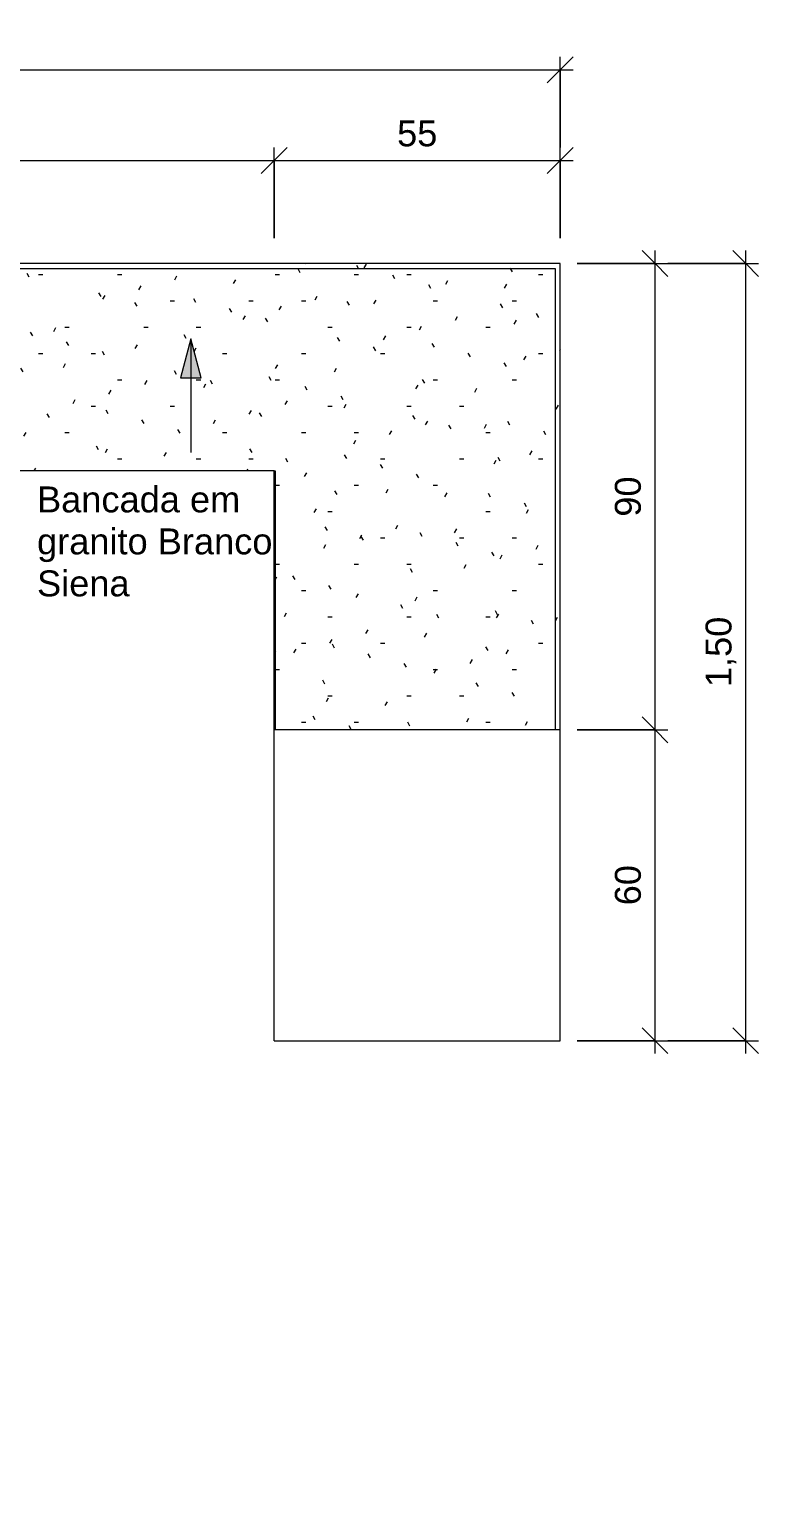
# Model space of a CAD drawing. Header units: millimetres. Extents: x 6080 to 25173, y -19165 to 2725.
# Drawn here: x 13331 to 14739, y -19140 to -16308 of the extents above; entities that cross this region are included whole.
import ezdxf

# ---------------------------------------------------------------- set-up
doc = ezdxf.new("R2010")
doc.units = ezdxf.units.MM
for name, color, linetype, lineweight in [('A-ANNO-DIMS', 211, 'Continuous', 9), ('A-ANNO-DIMS-25', 211, 'Continuous', 9), ('A-DETL-THIN', 151, 'Continuous', 9), ('G-ANNO-TEXT', 231, 'Continuous', 9), ('I-FURN', 30, 'Continuous', 9)]:
    doc.layers.add(name, color=color, linetype=linetype, lineweight=lineweight)
doc.styles.add('@Arial Unicode MS', font='ARIALUNI.TTF', dxfattribs={"height": 50})
doc.styles.add('Arial', font='arial.ttf', dxfattribs={"height": 50})
doc.dimstyles.new('CRT_-__Metros_-_Linha_de_chamada_3_5_mm', dxfattribs={"dimscale": 304.8, "dimtxt": 50.292243, "dimasz": 0.164042, "dimexe": 0.082021, "dimexo": 0.0625, "dimgap": 0.04101, "dimtad": 1, "dimlfac": 0.001, "dimrnd": 0.01, "dimzin": 0, "dimdsep": 46, "dimtxsty": '@Arial Unicode MS', "dimblk1": 'OBLIQUE', "dimblk2": 'OBLIQUE', "dimsah": 1, "dimcen": 0.09, "dimdle": 0.082021, "dimazin": 0, "dimtfac": 1, "dimtdec": 4, "dimtix": 1, "dimtmove": 0, "dimatfit": 3, "dimfxl": 0.492126, "dimfxlon": 1, "dimtvp": 1, "dimtolj": 1, "dimtzin": 0, "dimarcsym": 2})
doc.dimstyles.new('CRT_-__Metros_-_Linha_de_chamada_3_5_mm_1', dxfattribs={"dimscale": 304.8, "dimtxt": 50.292243, "dimasz": 0.164042, "dimexe": 0.082021, "dimexo": 0.0625, "dimgap": 0.04101, "dimtad": 1, "dimdec": 0, "dimlfac": 0.1, "dimdsep": 46, "dimtxsty": '@Arial Unicode MS', "dimblk1": 'OBLIQUE', "dimblk2": 'OBLIQUE', "dimsah": 1, "dimcen": 0.09, "dimdle": 0.082021, "dimazin": 0, "dimtfac": 1, "dimtdec": 4, "dimtix": 1, "dimtmove": 0, "dimatfit": 3, "dimfxl": 0.492126, "dimfxlon": 1, "dimtvp": 1, "dimtolj": 1, "dimtzin": 0, "dimarcsym": 2})
pattern_1 = [(0, (-7733.42, -19778.45), (203.2, 50.8), [8.382, -144.018, 8.382, -144.018, -812.8]), (0, (-7733.42, -19778.45), (203.2, 50.8), [-304.8, 8.382, -296.418, 8.382, -144.018, -355.6]), (0, (-7733.42, -19778.45), (203.2, 50.8), [-762, 8.382, -93.218, 8.382, -245.618]), (120, (-7657.22, -19753.05), (-145.5941, 150.57636), [8.382, -144.018, 8.382, -144.018, -812.8]), (120, (-7657.22, -19753.05), (-145.5941, 150.57636), [-304.8, 8.382, -296.418, 8.382, -144.018, -355.6]), (120, (-7657.22, -19753.05), (-145.5941, 150.57636), [-762, 8.382, -93.218, 8.382, -245.618]), (240, (-7631.82, -19651.45), (-57.6059, -201.37636), [8.382, -144.018, 8.382, -144.018, -812.8]), (240, (-7631.82, -19651.45), (-57.6059, -201.37636), [-304.8, 8.382, -296.418, 8.382, -144.018, -355.6]), (240, (-7631.82, -19651.45), (-57.6059, -201.37636), [-762, 8.382, -93.218, 8.382, -245.618])]

# ---------------------------------------------------------------- blocks, each defined once
blk = doc.blocks.new('BANCADA LAVANDERIA - BANCADA LAVANDERIA-4419173-Elevação de topo')
at = {"layer": 'I-FURN'}
h = blk.add_hatch(dxfattribs=at)
h.set_pattern_fill('FP_14', color=256, style=0, pattern_type=2)
h.set_pattern_definition(pattern_1)
h.paths.add_polyline_path([(-7064.6, -19139.7), (-7054.6, -19139.7), (-7054.6, -17989.1), (-7064.6, -17989.1), (-7064.6, -18628.8)])
h.paths.add_polyline_path([(-7059.5, -17934.1), (-7054.6, -17934.1), (-7054.6, -17486.5), (-7064.6, -17486.5), (-7064.6, -17934.1)])
h.paths.add_polyline_path([(-4754.6, -17659.7), (-4744.6, -17659.7), (-4744.6, -16759.7), (-7064.6, -16759.7), (-7064.6, -17431.5), (-7054.6, -17431.5), (-7054.6, -16769.7), (-4754.6, -16769.7)])
h = blk.add_hatch(dxfattribs=at)
h.set_pattern_fill('FP_14', color=256, style=0, pattern_type=2)
h.set_pattern_definition(pattern_1)
h.paths.add_polyline_path([(-6514.6, -18259.7), (-6514.6, -17159.7), (-5294.6, -17159.7), (-5294.6, -17659.7), (-4754.6, -17659.7), (-4754.6, -16769.7), (-7054.6, -16769.7), (-7054.6, -17444), (-7017.3, -17443.9), (-7017.7, -17443.6), (-7018.2, -17443.4), (-7017.7, -17442.6), (-7018.2, -17442.6), (-7018.2, -17402), (-7009.6, -17402), (-7009.8, -17393.1), (-7015.1, -17393.1), (-7015, -17375), (-7004.6, -17375), (-7004.6, -17309.7), (-7002.9, -17296.7), (-6997.9, -17284.7), (-6990, -17274.3), (-6979.6, -17266.3), (-6967.6, -17261.4), (-6954, -17259.7), (-6654.6, -17259.7), (-6641.7, -17261.4), (-6629.6, -17266.3), (-6619.3, -17274.3), (-6611.3, -17284.7), (-6606.3, -17296.7), (-6604.6, -17309.7), (-6604.6, -17609.7), (-6606.3, -17622.6), (-6611.3, -17634.7), (-6619.3, -17645), (-6630.1, -17653.2), (-6641.7, -17657.9), (-6654.6, -17659.7), (-6954.6, -17659.7), (-6967.6, -17657.9), (-6979.6, -17653), (-6990, -17645), (-6997.9, -17634.7), (-7003, -17621.8), (-7004.6, -17609.7), (-7004.6, -17474), (-7054.6, -17474), (-7054.6, -17946.6), (-7017.3, -17946.5), (-7017.7, -17946.2), (-7018.2, -17946), (-7017.7, -17945.2), (-7018.2, -17945.2), (-7018.2, -17904.6), (-7009.6, -17904.6), (-7009.6, -17895.7), (-7015.1, -17895.7), (-7015, -17877.6), (-7004.6, -17877.6), (-7004.6, -17809.7), (-7002.9, -17796.7), (-6997.9, -17784.7), (-6990, -17774.3), (-6979.6, -17766.3), (-6967.6, -17761.4), (-6954.6, -17759.7), (-6654.6, -17759.7), (-6641.7, -17761.4), (-6629.6, -17766.3), (-6619.3, -17774.3), (-6611.3, -17784.7), (-6606.3, -17796.7), (-6604.6, -17809.7), (-6604.6, -18109.7), (-6606.3, -18122.6), (-6611.3, -18134.7), (-6619.3, -18145), (-6630.1, -18153.2), (-6641.7, -18157.9), (-6654.6, -18159.7), (-6954.6, -18159.7), (-6967.6, -18157.9), (-6979.6, -18153), (-6990, -18145), (-6997.9, -18134.7), (-7002.9, -18122.6), (-7004.6, -18109.7), (-7004.6, -17976.6), (-7054.6, -17976.6), (-7054.6, -18259.7), (-6586.9, -18259.7)])
h.paths.add_polyline_path([(-6965.6, -17197.1), (-6968.4, -17197), (-6966, -17197), (-6965.9, -17197)])
h.paths.add_polyline_path([(-6965.4, -17196.9), (-6965.4, -17196.6), (-6965.4, -17196.9)])
h.paths.add_polyline_path([(-6960.1, -17196.9), (-6960.1, -17196.6), (-6960.6, -17196.6)])
h.paths.add_polyline_path([(-6962.7, -17197.2), (-6966.9, -17196.8), (-6967.1, -17196.6), (-6968.4, -17196.9), (-6968.6, -17197), (-6973.9, -17196.9), (-6974.1, -17196.8), (-6974.4, -17196.6), (-6979.7, -17196.6), (-6979.7, -17190.7), (-6977.8, -17190.7), (-6977.8, -17188.2), (-6979.7, -17188.2), (-6979.7, -17187.4), (-6995.5, -17187.4), (-6995.5, -17153.9), (-6979.7, -17153.9), (-6979.7, -17149.7), (-6978, -17149.7), (-6978, -17149.2), (-6947.5, -17149.2), (-6947.5, -17149.7), (-6945.7, -17149.7), (-6945.7, -17188.2), (-6947.7, -17188.2), (-6947.7, -17190.7), (-6945.7, -17190.7), (-6945.7, -17196.6), (-6952.9, -17196.9), (-6956.2, -17197), (-6960.1, -17197.1)])
h.paths.add_polyline_path([(-6956.9, -17197), (-6953.3, -17196.9), (-6958.2, -17196.9)])
for p, q in [((-4744.6, -16759.7), (-7064.6, -16759.7)), ((-4744.6, -17659.7), (-4744.6, -16759.7)), ((-7054.6, -16769.7), (-4754.6, -16769.7)), ((-4754.6, -16769.7), (-4754.6, -17659.7)), ((-5296.6, -17159.7), (-5294.6, -17159.7)), ((-5294.6, -17159.7), (-5294.6, -17659.7)), ((-5296.6, -17161.7), (-5294.6, -17161.7)), ((-5296.6, -17164.2), (-5294.6, -17164.2)), ((-5294.6, -17177.7), (-5296.6, -17177.7)), ((-5296.6, -17179.7), (-5294.6, -17179.7)), ((-4744.6, -17659.7), (-5296.6, -17659.7)), ((-4744.6, -18259.7), (-4744.6, -17659.7)), ((-5296.6, -18259.7), (-4744.6, -18259.7))]:
    blk.add_line(p, q, dxfattribs=at)
blk = doc.blocks.new('DIMBLOCK3-Elevação de topo')
at = {"layer": 'A-ANNO-DIMS-25', "lineweight": 18}
for p, q in [((14538.6, -17659.7), (14513.6, -17634.7)), ((14538.6, -17659.7), (14563.6, -17684.7)), ((14538.6, -18259.7), (14513.6, -18234.7)), ((14538.6, -18259.7), (14563.6, -18284.7))]:
    blk.add_line(p, q, dxfattribs=at)
at = {"layer": 'A-ANNO-DIMS-25'}
for p, q in [((14388.6, -17659.7), (14563.6, -17659.7)), ((14538.6, -17659.7), (14388.6, -17659.7)), ((14538.6, -18284.7), (14538.6, -17659.7)), ((14388.6, -18259.7), (14563.6, -18259.7)), ((14538.6, -18259.7), (14388.6, -18259.7))]:
    blk.add_line(p, q, dxfattribs=at)
at = {"layer": 'A-ANNO-DIMS-25', "color": 0, "insert": (14461.2, -17998.4), "char_height": 50, "width": 92.937, "attachment_point": 1, "rotation": 90, "line_spacing_factor": 1.117605, "style": '@Arial Unicode MS'}
blk.add_mtext('60', dxfattribs=at)
blk = doc.blocks.new('_Oblique')
at = {"color": 0, "linetype": 'ByBlock', "lineweight": -2}
blk.add_line((-0.5, -0.5), (0.5, 0.5), dxfattribs=at)
blk = doc.blocks.new('DIMBLOCK4-Elevação de topo')
at = {"layer": 'A-ANNO-DIMS-25', "lineweight": 18}
for p, q in [((14538.6, -16759.7), (14513.6, -16734.7)), ((14538.6, -16759.7), (14563.6, -16784.7)), ((14538.6, -17659.7), (14513.6, -17634.7)), ((14538.6, -17659.7), (14563.6, -17684.7))]:
    blk.add_line(p, q, dxfattribs=at)
at = {"layer": 'A-ANNO-DIMS-25'}
for p, q in [((14538.6, -17659.7), (14538.6, -16734.7)), ((14388.6, -16759.7), (14563.6, -16759.7)), ((14538.6, -16759.7), (14388.6, -16759.7)), ((14388.6, -17659.7), (14563.6, -17659.7)), ((14538.6, -17659.7), (14388.6, -17659.7))]:
    blk.add_line(p, q, dxfattribs=at)
at = {"layer": 'A-ANNO-DIMS-25', "color": 0, "insert": (14461.2, -17248.4), "char_height": 50, "width": 92.937, "attachment_point": 1, "rotation": 90, "line_spacing_factor": 1.117605, "style": '@Arial Unicode MS'}
blk.add_mtext('90', dxfattribs=at)
blk = doc.blocks.new('DIMBLOCK5-Elevação de topo')
at = {"layer": 'A-ANNO-DIMS-25', "lineweight": 18}
for p, q in [((14713.6, -16759.7), (14688.6, -16734.7)), ((14713.6, -16759.7), (14738.6, -16784.7)), ((14713.6, -18259.7), (14688.6, -18234.7)), ((14713.6, -18259.7), (14738.6, -18284.7))]:
    blk.add_line(p, q, dxfattribs=at)
at = {"layer": 'A-ANNO-DIMS-25'}
for p, q in [((14713.6, -18284.7), (14713.6, -16734.7)), ((14563.6, -16759.7), (14738.6, -16759.7)), ((14713.6, -16759.7), (14563.6, -16759.7)), ((14563.6, -18259.7), (14738.6, -18259.7)), ((14713.6, -18259.7), (14563.6, -18259.7))]:
    blk.add_line(p, q, dxfattribs=at)
at = {"layer": 'A-ANNO-DIMS-25', "color": 0, "insert": (14636.2, -17577.3), "char_height": 50, "width": 162.337, "attachment_point": 1, "rotation": 90, "line_spacing_factor": 1.117605, "style": '@Arial Unicode MS'}
blk.add_mtext('1,50', dxfattribs=at)
blk = doc.blocks.new('DIMBLOCK8-Elevação de topo')
at = {"layer": 'A-ANNO-DIMS-25', "lineweight": 18}
for p, q in [((12585.6, -16561), (12610.6, -16536)), ((13803.6, -16561), (13828.6, -16536)), ((12585.6, -16561), (12560.6, -16586)), ((13803.6, -16561), (13778.6, -16586))]:
    blk.add_line(p, q, dxfattribs=at)
at = {"layer": 'A-ANNO-DIMS-25'}
for p, q in [((12585.6, -16711), (12585.6, -16536)), ((13803.6, -16711), (13803.6, -16536)), ((12585.6, -16561), (13803.6, -16561)), ((12585.6, -16561), (12585.6, -16711)), ((13803.6, -16561), (13803.6, -16711))]:
    blk.add_line(p, q, dxfattribs=at)
at = {"layer": 'A-ANNO-DIMS-25', "color": 0, "insert": (13127, -16483.6), "char_height": 50, "width": 162.337, "attachment_point": 1, "line_spacing_factor": 1.117605, "style": '@Arial Unicode MS'}
blk.add_mtext('1,22', dxfattribs=at)
blk = doc.blocks.new('DIMBLOCK9-Elevação de topo')
at = {"layer": 'A-ANNO-DIMS-25', "lineweight": 18}
for p, q in [((13803.6, -16561), (13828.6, -16536)), ((14355.6, -16561), (14380.6, -16536)), ((13803.6, -16561), (13778.6, -16586)), ((14355.6, -16561), (14330.6, -16586))]:
    blk.add_line(p, q, dxfattribs=at)
at = {"layer": 'A-ANNO-DIMS-25'}
for p, q in [((13803.6, -16711), (13803.6, -16536)), ((14355.6, -16711), (14355.6, -16536)), ((13803.6, -16561), (14380.6, -16561)), ((13803.6, -16561), (13803.6, -16711)), ((14355.6, -16561), (14355.6, -16711))]:
    blk.add_line(p, q, dxfattribs=at)
at = {"layer": 'A-ANNO-DIMS-25', "color": 0, "insert": (14040.9, -16483.6), "char_height": 50, "width": 92.937, "attachment_point": 1, "line_spacing_factor": 1.117605, "style": '@Arial Unicode MS'}
blk.add_mtext('55', dxfattribs=at)
blk = doc.blocks.new('DIMBLOCK10-Elevação de topo')
at = {"layer": 'A-ANNO-DIMS-25', "lineweight": 18}
for p, q in [((12035.6, -16386), (12060.6, -16361)), ((14355.6, -16386), (14380.6, -16361)), ((12035.6, -16386), (12010.6, -16411)), ((14355.6, -16386), (14330.6, -16411))]:
    blk.add_line(p, q, dxfattribs=at)
at = {"layer": 'A-ANNO-DIMS-25'}
for p, q in [((12035.6, -16536), (12035.6, -16361)), ((14355.6, -16536), (14355.6, -16361)), ((12010.6, -16386), (14380.6, -16386)), ((12035.6, -16386), (12035.6, -16536)), ((14355.6, -16386), (14355.6, -16536))]:
    blk.add_line(p, q, dxfattribs=at)
at = {"layer": 'A-ANNO-DIMS-25', "color": 0, "insert": (13128, -16308.6), "char_height": 50, "width": 162.337, "attachment_point": 1, "line_spacing_factor": 1.117605, "style": '@Arial Unicode MS'}
blk.add_mtext('2,32', dxfattribs=at)

msp = doc.modelspace()

# ---------------------------------------------------------------- hatches: boundary and pattern name
at = {"layer": 'G-ANNO-TEXT'}
msp.add_hatch(color=7, dxfattribs=at).paths.add_polyline_path([(13643.049, -16905.278), (13622.953, -16980.278), (13663.145, -16980.278)])

# ---------------------------------------------------------------- linework, layer by layer
at = {"layer": 'A-DETL-THIN'}
for p, q in [((13803.615, -17159.651), (12585.615, -17159.651)), ((13803.615, -18259.651), (13803.615, -17159.651))]:
    msp.add_line(p, q, dxfattribs=at)
at = {"layer": 'G-ANNO-TEXT', "color": 7}
for p, q in [((13643.049, -16905.278), (13622.953, -16980.278)), ((13663.145, -16980.278), (13643.049, -16905.278)), ((13643.049, -16905.278), (13643.049, -17124.759)), ((13622.953, -16980.278), (13663.145, -16980.278))]:
    msp.add_line(p, q, dxfattribs=at)

# ---------------------------------------------------------------- block references
at = {"layer": 'I-FURN'}
msp.add_blockref('BANCADA LAVANDERIA - BANCADA LAVANDERIA-4419173-Elevação de topo', (19100.235, 0), dxfattribs=at)

# ---------------------------------------------------------------- texts
at = {"layer": 'G-ANNO-TEXT', "color": 7, "char_height": 50, "attachment_point": 1, "style": 'Arial'}
for s, insert, width in [('Bancada em ', (13346.152, -17190.051), 511.07578), ('granito Branco ', (13346.152, -17271.08), 587.23609), ('Siena', (13346.152, -17352.109), 222.46828)]:
    msp.add_mtext(s, dxfattribs=dict(at, insert=insert, width=width))

# ---------------------------------------------------------------- dimensions: what is measured, and where the dimension line sits
at = {"layer": 'A-ANNO-DIMS'}
for base, p1, p2, dimstyle, override, picture, middle in [((14355.615, -16385.977), (12035.615, -16535.977), (14355.615, -16535.977), 'CRT_-__Metros_-_Linha_de_chamada_3_5_mm', {"dimpost": '<>', "dimfxl": 2320}, 'DIMBLOCK10-Elevação de topo', (13195.615, -16347.932)), ((13803.615, -16560.977), (12585.615, -16710.977), (13803.615, -16710.977), 'CRT_-__Metros_-_Linha_de_chamada_3_5_mm', {"dimpost": '<>', "dimfxl": 1218}, 'DIMBLOCK8-Elevação de topo', (13194.615, -16523.358)), ((14355.615, -16560.977), (13803.615, -16710.977), (14355.615, -16710.977), 'CRT_-__Metros_-_Linha_de_chamada_3_5_mm_1', {"dimpost": '<>', "dimfxl": 552}, 'DIMBLOCK9-Elevação de topo', (14079.615, -16523.051))]:
    dim = msp.add_linear_dim(base=base, p1=p1, p2=p2, dimstyle=dimstyle, override=override, dxfattribs=at)
    dim.commit()
    dim.dimension.update_dxf_attribs({"geometry": picture, "text_midpoint": middle})
for base, p1, p2, dimstyle, override, picture, middle in [((14538.589, -16759.651), (14388.589, -17659.651), (14388.589, -16759.651), 'CRT_-__Metros_-_Linha_de_chamada_3_5_mm_1', {"dimpost": '<>', "dimfxl": 900}, 'DIMBLOCK4-Elevação de topo', (14500.544, -17209.651)), ((14713.589, -16759.651), (14563.589, -18259.651), (14563.589, -16759.651), 'CRT_-__Metros_-_Linha_de_chamada_3_5_mm', {"dimpost": '<>', "dimfxl": 1500}, 'DIMBLOCK5-Elevação de topo', (14675.544, -17509.651)), ((14538.589, -17659.651), (14388.589, -18259.651), (14388.589, -17659.651), 'CRT_-__Metros_-_Linha_de_chamada_3_5_mm_1', {"dimpost": '<>', "dimfxl": 600}, 'DIMBLOCK3-Elevação de topo', (14500.544, -17959.651))]:
    dim = msp.add_linear_dim(base=base, p1=p1, p2=p2, angle=90, dimstyle=dimstyle, override=override, dxfattribs=at)
    dim.commit()
    dim.dimension.update_dxf_attribs({"geometry": picture, "text_midpoint": middle})

doc.saveas('drawing.dxf')
